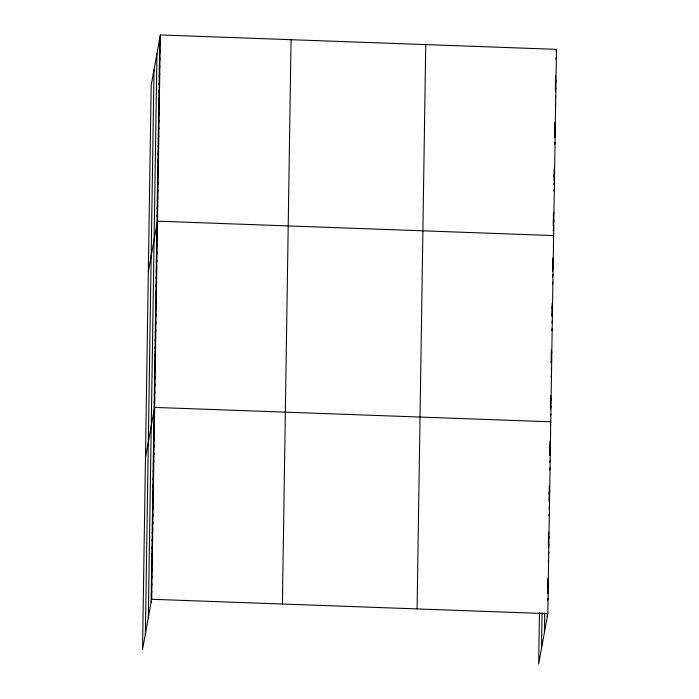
<?xml version="1.0" encoding="UTF-8"?>
<svg xmlns="http://www.w3.org/2000/svg" width="699" height="699" viewBox="0 0 699 699"><rect width="100%" height="100%" fill="white"/><g stroke="black" fill="none" stroke-linecap="round" stroke-linejoin="round"><path stroke-width="1.05" d="M145.375 634.01L154.025 69.69M148.302 617.907L156.952 53.578M151.141 602.267L159.8 37.947M160.342 34.95L151.185 85.33L142.535 649.651L151.683 599.27L160.342 34.95L556.465 49.349L547.815 613.67L538.658 664.05L539.453 612.245M282.405 604.023L291.064 39.703M417.093 608.916L425.743 44.596M541.498 648.41L542.048 612.918M544.434 632.298L544.722 613.119M547.273 616.667L547.317 613.783M547.666 590.76L547.859 578.291M548.357 545.674L548.566 532.245M549.064 499.628L549.274 486.189M549.755 454.533L549.964 441.104M550.462 408.303L550.663 395.695M551.362 350.112L551.161 362.72L551.712 359.723M552.07 303.558L551.878 316.166L552.42 313.169M552.559 271.544L552.769 257.966M553.259 225.96L553.468 212.382M553.957 180.377L554.141 168.739M554.656 134.785L554.857 122.176M555.356 89.201L555.565 75.623M159.678 45.706L160.22 42.709M159.555 53.465L160.106 50.468M159.442 61.224L159.984 58.227M159.32 68.983L159.861 65.986M159.197 76.741L159.748 73.745M159.084 84.5L159.625 81.503M158.961 92.259L159.503 89.262M158.848 100.018L159.389 97.021M158.725 107.777L159.267 104.789M158.603 115.536L159.154 112.548M158.49 123.295L159.031 120.307M158.367 131.062L158.909 128.066M158.245 138.821L158.795 135.824M158.131 146.58L158.673 143.583M158.009 154.339L158.559 151.342M157.895 162.098L158.437 159.101M157.773 169.857L158.315 166.86M157.651 177.616L158.201 174.619M157.537 185.375L158.079 182.378M157.415 193.134L157.957 190.137M157.301 200.893L157.843 197.896M157.179 208.652L157.721 205.655M157.057 216.41L157.607 213.413M148.328 271.553L157.485 221.172L553.617 235.572L553.25 237.573M156.821 231.928L157.362 228.931M156.698 239.687L157.249 236.699M156.585 247.446L157.126 244.458M156.462 255.205L157.013 252.217M156.349 262.973L156.891 259.976M156.227 270.731L156.768 267.734M156.104 278.49L156.655 275.493M155.991 286.249L156.532 283.252M155.868 294.008L156.41 291.011M155.746 301.767L156.296 298.77M155.632 309.526L156.174 306.529M155.51 317.285L156.06 314.288M155.396 325.044L155.938 322.047M155.274 332.803L155.816 329.806M155.152 340.562L155.702 337.565M155.038 348.32L155.58 345.323M154.916 356.079L155.458 353.082M154.802 363.838L155.344 360.841M154.68 371.597L155.222 368.609M154.558 379.356L155.108 376.368M154.444 387.115L154.986 384.127M154.322 394.874L154.863 391.886M154.199 402.641L154.75 399.645M145.471 457.784L154.628 407.403L550.76 421.803L550.393 423.795M153.963 418.072L154.514 415.075M153.85 425.743L154.392 422.755M153.728 433.424L154.278 430.427M153.614 441.095L154.156 438.098M153.492 448.767L154.042 445.779M153.378 456.447L153.92 453.45M153.264 464.119L153.806 461.122M153.142 471.799L153.684 468.802M153.029 479.47L153.57 476.473M152.906 487.142L153.448 484.145M152.793 494.822L153.334 491.825M152.67 502.494L153.212 499.497M152.557 510.165L153.098 507.177M152.434 517.845L152.985 514.848M152.321 525.517L152.863 522.52M152.199 533.197L152.749 530.2M152.085 540.869L152.627 537.872M151.963 548.54L152.513 545.543M151.849 556.221L152.391 553.224M151.727 563.892L152.277 560.895M151.613 571.564L152.155 568.575M151.5 579.244L152.041 576.247M151.377 586.915L151.919 583.918M151.264 594.587L151.805 591.599M556.107 51.342L556.465 49.349M555.985 59.1L556.352 57.108M555.452 83.382L555.993 80.385M555.329 91.141L555.871 88.144M555.39 97.904L555.757 95.903M555.277 105.663L555.635 103.662M554.735 129.935L555.277 126.938M554.613 137.694L555.163 134.706M554.683 144.457L555.041 142.465M554.019 176.498L554.569 173.501M553.905 184.256L554.447 181.259M553.966 191.01L554.324 189.018M553.425 215.292L553.791 213.291M553.311 223.051L553.853 220.054M553.189 230.81L553.73 227.813M552.708 261.845L553.259 258.848M552.594 269.604L553.136 266.616M552.472 277.363L553.023 274.375M552.533 284.126L552.9 282.134M552 308.408L552.542 305.411M551.939 322.921L552.306 320.928M551.826 330.688L552.184 328.687M551.284 354.961L551.826 351.964M551.231 369.483L551.59 367.482M551.109 377.242L551.476 375.241M550.567 401.514L551.118 398.526M550.454 409.273L550.995 406.285M550.515 416.036L550.873 414.044M549.86 447.823L550.401 444.826M549.746 455.495L550.288 452.498M549.807 462.17L550.165 460.178M549.685 469.842L550.052 467.849M549.152 493.87L549.702 490.873M549.038 501.541L549.58 498.544M549.099 508.217L549.466 506.225M548.986 515.897L549.344 513.896M548.444 539.916L548.995 536.919M548.331 547.588L548.872 544.6M548.392 554.272L548.759 552.271M548.278 561.944L548.636 559.943M547.745 585.963L548.287 582.966M547.623 593.643L548.165 590.646M547.684 600.319L548.051 598.318M151.683 599.27L547.815 613.67"/></g></svg>
